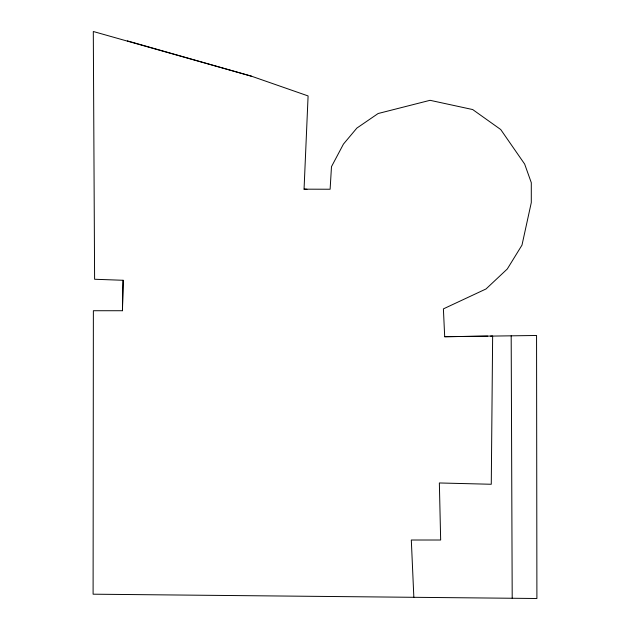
<?xml version="1.0" encoding="UTF-8"?>
<svg xmlns="http://www.w3.org/2000/svg" width="630" height="630" viewBox="0 0 630 630"><rect width="100%" height="100%" fill="white"/><g stroke="black" fill="none" stroke-linecap="round" stroke-linejoin="round"><path stroke-width="0.94" d="M490.652 336.105L536.563 335.483L536.902 598.5L93.098 594.192L93.374 310.724L122.44 310.724L123 280.303M122.44 310.724L123.267 280.287L94.602 279.255L93.303 31.5L251.591 76.238L308.094 95.933L304.054 189.173L306.952 189.299M304.054 189.173L330.12 189.236L331.482 166.666L343.452 144.089L356.863 128.087L378.134 113.518L430.054 100.312L472.673 109.549L500.716 129.52L524.656 164.068L531.295 182.676L531.295 202.577L521.986 245.125L507.284 268.994L486.006 288.973L443.394 308.881L444.693 336.719L487.715 336.144M444.693 336.719L492.644 336.034L491.274 484.265L439.354 482.966L440.661 540.012L411.311 540.012L413.847 597.334M127.37 40.871L251.591 76.238M511.182 335.829L512.206 598.224"/></g></svg>
